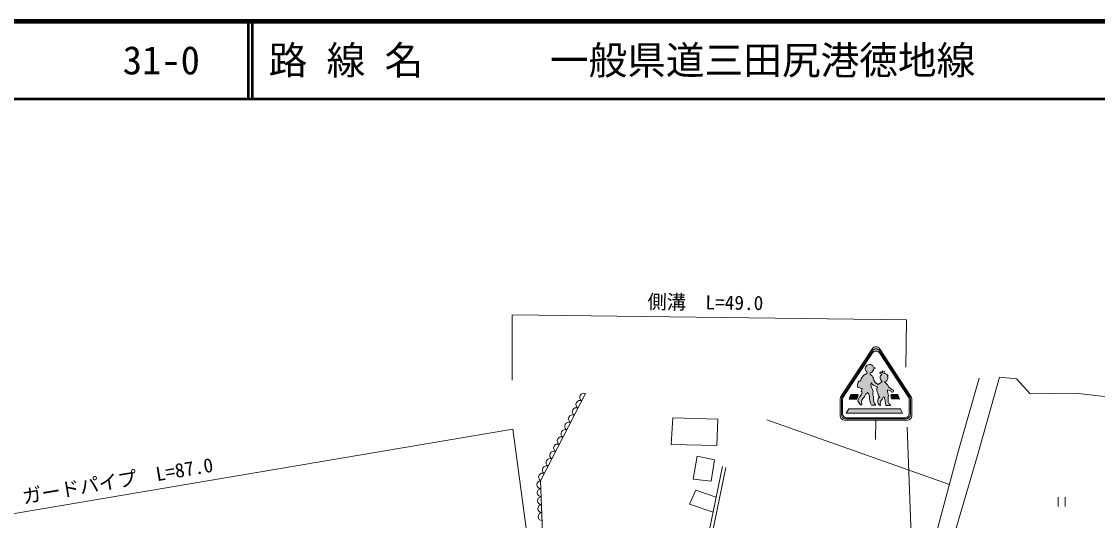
# Model space of a CAD drawing. Units: millimetres, scale not verified. Extents: x 40000 to 680000, y 20000 to 380000.
# Drawn here: x 148431 to 287538, y 315533 to 380000 of the extents above; entities that cross this region are included whole.
import ezdxf
from ezdxf.enums import TextEntityAlignment as Align

# ---------------------------------------------------------------- set-up
doc = ezdxf.new("R2010")
doc.units = ezdxf.units.MM
doc.header["$LTSCALE"] = 1000
for name, color, linetype, lineweight in [('M-BGD', 7, 'Continuous', 13), ('M-BGD-EXST', 7, 'Continuous', 13), ('M-STR-HTXT', 7, 'Continuous', 13), ('M-STR-STRC', 7, 'Continuous', 13), ('M-TTL', 2, 'Continuous', 140), ('M-TTL-LINE', 7, 'Continuous', 50)]:
    doc.layers.add(name, color=color, linetype=linetype, lineweight=lineweight)
doc.layers.add('M-TTL-TXT', color=7, linetype='Continuous')
doc.styles.add('ＭＳ ゴシック', font='')
doc.styles.get('ＭＳ ゴシック').set_extended_font_data('MS Gothic')

msp = doc.modelspace()

# ---------------------------------------------------------------- hatches: boundary and pattern name
at = {"layer": 'M-STR-STRC'}
for points in [[(262822, 328662, 0.41421), (263361, 329201), (263361, 331220, 0.14691), (263272, 331517), (259345, 337466, 0.53811), (258445, 337466), (254518, 331517, 0.14691), (254429, 331220), (254429, 329201, 0.41421), (254968, 328662), (258895, 328662), (258895, 328816), (255122, 328816, -0.41421), (254583, 329355), (254583, 331174, -0.14691), (254672, 331471), (258445, 337187, -0.53811), (259345, 337187), (263118, 331471, -0.14691), (263207, 331174), (263207, 329355, -0.41421), (262668, 328816), (258895, 328816), (258895, 328662)], [(257788, 332093), (257816, 331976), (257925, 331966, -0.19719), (258048, 331414, 0.08123), (258303, 330446), (258895, 330433, -0.28158), (258586, 331374), (258559, 331603, -0.18133), (258519, 332194), (258250, 332974), (258263, 333323, 0.22757), (259097, 332813, 0.23561), (259137, 331966), (259150, 331912), (259231, 331858, 0.49624), (259406, 331495, 0.51628), (259428, 330368), (259498, 330372, -0.30421), (259688, 331186), (259823, 331455), (259984, 331468), (259984, 331361), (260065, 331253), (260078, 330944), (260159, 330446), (260199, 330406), (260711, 330396, 0.6976), (260742, 330491, -0.1287), (260468, 330796), (260495, 331589), (260562, 331643, -0.07133), (260387, 332409), (260804, 332248, 0.66979), (261130, 332153, 0.66979), (260965, 332450), (260549, 332759), (260374, 333068), (260011, 333458, 0.49906), (260387, 334117), (260481, 334157, 0.33382), (259917, 334520), (260051, 334762), (259742, 334856), (259742, 334547), (259554, 334735), (259352, 334560), (259661, 334412, 0.52633), (259715, 333498), (259675, 333444), (259164, 333095, -0.22229), (258559, 333902, 0.1858), (258156, 334426, -0.73857), (258330, 334641, 0.2067), (258586, 335112), (258855, 335206), (258572, 335354, 0.49154), (257739, 335587, 0.49154), (257725, 334722, -0.65114), (257497, 334439, 0.20061), (256892, 333552, 0.62334), (256596, 333350, 0.09063), (256515, 332813, 0.10536), (257067, 332584), (257120, 332557), (257053, 332396), (256972, 332234), (257127, 332091, -0.1497), (256811, 331535), (256556, 331024), (256556, 330984), (256892, 330487, 0.70704), (257080, 330567, -0.36631), (257376, 331468), (257645, 331939, 0.40932)], [(256381, 331226, 0.10187), (256583, 331724, 0.36992), (256502, 331804), (255668, 331804, 0.05957), (255426, 331226)], [(261947, 331226), (261745, 331791), (260858, 331804), (260804, 331737), (260925, 331293), (260965, 331240)], [(262337, 329398), (262068, 329935), (262028, 329962), (255386, 329949), (255036, 329411)]]:
    msp.add_hatch(color=256, dxfattribs=at).paths.add_polyline_path(points)

# ---------------------------------------------------------------- linework, layer by layer
at = {"layer": 'M-BGD'}
msp.add_line((268403, 320188), (244795, 328527), dxfattribs=at)
for points in [[(262495, 304463), (264190, 304511), (269583, 324576), (272245, 333941)], [(267077, 304577), (267671, 307963), (268414, 311616), (272008, 323942), (274854, 334061), (277072, 333817), (278837, 331912), (284690, 331999), (291049, 331231), (295533, 332249), (304295, 332249), (313384, 331120), (313592, 327794)], [(221342, 331936), (215548, 320673), (216070, 306284)], [(235886, 303495), (236733, 311225), (239050, 322522)], [(239490, 322375), (237207, 311313), (236397, 303525)], [(237837, 316608), (234789, 317637), (235593, 319454), (238236, 318555)]]:
    msp.add_lwpolyline(points, dxfattribs=at)
for points in [[(232442, 325360), (232617, 328802), (238435, 328610), (238330, 325238)], [(235261, 320869), (235768, 323822), (238004, 323385), (237585, 320590)]]:
    msp.add_lwpolyline(points, close=True, dxfattribs=at)
for centre, radius, start, end in [((221126, 331453), 528, 65.87043, 239.68462), ((220160, 329576), 528, 65.87043, 239.68462), ((220643, 330515), 528, 65.87043, 239.68462), ((219677, 328638), 528, 65.87043, 239.68462), ((218711, 326761), 528, 65.87043, 239.68462), ((219194, 327699), 528, 65.87043, 239.68462), ((218229, 325822), 528, 65.87043, 239.68462), ((217263, 323945), 528, 65.87043, 239.68462), ((217746, 324883), 528, 65.87043, 239.68462), ((216780, 323006), 528, 65.87043, 239.68462), ((215814, 321129), 528, 65.87043, 239.68462), ((216297, 322068), 528, 65.87043, 239.68462), ((215581, 320159), 514, 93.68937, 270.47188), ((215618, 319132), 514, 93.68937, 270.47188), ((215655, 318104), 514, 93.68937, 270.47188), ((215693, 317076), 514, 93.68937, 270.47188), ((215730, 316048), 514, 93.68937, 270.47188)]:
    msp.add_arc(centre, radius, start, end, dxfattribs=at)
at = {"layer": 'M-BGD-EXST'}
for p, q in [((282455, 318529), (282455, 317329)), ((283355, 317329), (283355, 318529))]:
    msp.add_line(p, q, dxfattribs=at)
at = {"layer": 'M-STR-HTXT'}
msp.add_line((263813, 304500), (262952, 327569), dxfattribs=at)
for points in [[(211862, 333654), (211862, 342089), (262833, 341466), (262763, 335334)], [(130788, 288124), (125587, 312732), (211956, 327313), (215384, 301696)]]:
    msp.add_lwpolyline(points, dxfattribs=at)
at = {"layer": 'M-STR-STRC'}
for p, q in [((254364, 331564), (258445, 337746)), ((254518, 331517), (258445, 337466)), ((254672, 331471), (258445, 337187)), ((259345, 337746), (263426, 331564)), ((259345, 337466), (263272, 331517)), ((259345, 337187), (263118, 331471)), ((260387, 334117), (260481, 334157)), ((254275, 329047), (254275, 331267)), ((254429, 329201), (254429, 331220)), ((254583, 329355), (254583, 331174)), ((256381, 331226), (255426, 331226)), ((255668, 331804), (256502, 331804)), ((256972, 332234), (257127, 332091)), ((257376, 331468), (257645, 331939)), ((257788, 332093), (257816, 331976)), ((257816, 331976), (257925, 331966)), ((258586, 331374), (258559, 331603)), ((260387, 332409), (260804, 332248)), ((263207, 331174), (263207, 329355)), ((263361, 331220), (263361, 329201)), ((263515, 331267), (263515, 329047)), ((258303, 330446), (258895, 330433)), ((259498, 330372), (259428, 330368)), ((262976, 328508), (254814, 328508)), ((262822, 328662), (254968, 328662)), ((262668, 328816), (255122, 328816)), ((258895, 328508), (258849, 326001))]:
    msp.add_line(p, q, dxfattribs=at)
for points in [[(258586, 335112), (258855, 335206), (258572, 335354)], [(259917, 334520), (260051, 334762), (259742, 334856), (259742, 334547), (259554, 334735), (259352, 334560), (259661, 334412)], [(257067, 332584), (257120, 332557), (257053, 332396), (256972, 332234)], [(258519, 332194), (258250, 332974), (258263, 333323)], [(259715, 333498), (259675, 333444), (259164, 333095)], [(260965, 332450), (260549, 332759), (260374, 333068), (260011, 333458)], [(256811, 331535), (256556, 331024), (256556, 330984), (256892, 330487)], [(259137, 331966), (259150, 331912), (259231, 331858)], [(259688, 331186), (259823, 331455), (259984, 331468), (259984, 331361), (260065, 331253), (260078, 330944), (260159, 330446), (260199, 330406), (260711, 330396)], [(260468, 330796), (260495, 331589), (260562, 331643)]]:
    msp.add_lwpolyline(points, dxfattribs=at)
for points in [[(260965, 331240), (260925, 331293), (260804, 331737), (260858, 331804), (261745, 331791), (261947, 331226)], [(255386, 329949), (255036, 329411), (262337, 329398), (262068, 329935), (262028, 329962)]]:
    msp.add_lwpolyline(points, close=True, dxfattribs=at)
for centre, radius, start, end in [((258895, 337449), 539, 33.43015, 146.56985), ((258895, 337169), 539, 33.43015, 146.56985), ((258895, 336890), 539, 33.43015, 146.56985), ((258066, 335149), 546, 22.01947, 231.42875), ((258256, 333272), 1392, 123.0266, 168.39965), ((257549, 334631), 199, 254.86918, 27.14883), ((258276, 334507), 145, 68.00887, 213.80341), ((257676, 333640), 921, 16.51759, 58.6196), ((257913, 335172), 675, 308.14747, 354.86125), ((259724, 334145), 1190, 191.80532, 241.93448), ((260002, 333974), 556, 127.84786, 238.88507), ((259958, 333963), 559, 20.34463, 94.18492), ((259951, 333929), 475, 277.21146, 23.29878), ((258027, 332861), 1512, 161.11174, 181.82673), ((257327, 333992), 1432, 235.45073, 259.50813), ((256793, 333379), 199, 60.41268, 188.16108), ((259212, 333936), 1130, 212.85473, 264.13674), ((259966, 332429), 950, 156.21046, 209.24216), ((254814, 331267), 539, 146.56985, 180), ((254968, 331220), 539, 146.56985, 180), ((255122, 331174), 539, 146.56985, 180), ((257965, 330503), 2640, 150.46737, 164.1038), ((255274, 331965), 1331, 326.29847, 349.56573), ((256495, 331717), 87.6, 4.39871, 85.60129), ((256062, 332330), 1092, 313.33173, 347.38669), ((257760, 330843), 734, 121.58562, 202.05834), ((257638, 332089), 150, 272.63332, 1.67469), ((257314, 331541), 745, 350.24472, 34.86507), ((261135, 331711), 3102, 185.49486, 204.07059), ((259327, 331952), 844, 163.34445, 204.45654), ((259510, 331156), 949, 166.73698, 229.64111), ((259817, 330940), 691, 126.53683, 235.76294), ((259456, 331743), 253, 152.92515, 258.49476), ((260200, 330637), 750, 132.98224, 200.66379), ((263147, 332636), 2769, 184.68803, 201.00738), ((260986, 332267), 183, 186.08498, 96.59541), ((262668, 331174), 539, 0, 33.43015), ((262822, 331220), 539, 0, 33.43015), ((262976, 331267), 539, 0, 33.43015), ((256972, 330560), 109, 222.67517, 3.72202), ((261188, 331167), 810, 207.26255, 236.59655), ((260709, 330449), 53, 272.03491, 51.63318), ((254814, 329047), 539, 180, 270), ((254968, 329201), 539, 180, 270), ((255122, 329355), 539, 180, 270), ((262668, 329355), 539, 270, 0), ((262822, 329201), 539, 270, 0), ((262976, 329047), 539, 270, 0)]:
    msp.add_arc(centre, radius, start, end, dxfattribs=at)
at = {"layer": 'M-TTL'}
msp.add_line((680000, 380000), (40000, 380000), dxfattribs=at)
at = {"layer": 'M-TTL-LINE'}
for p, q in [((177750, 380000), (177750, 370000)), ((178250, 380000), (178250, 370000)), ((40000, 370000), (680000, 370000))]:
    msp.add_line(p, q, dxfattribs=at)

# ---------------------------------------------------------------- texts
at = {"layer": 'M-STR-HTXT', "style": 'ＭＳ ゴシック'}
for s, rotation, p in [('側溝\u3000L=49.0', 359.301, (236826, 342255)), ('ガードパイプ\u3000L=87.0', 9.582, (161106, 319225))]:
    msp.add_text(s, height=1833, rotation=rotation, dxfattribs=at).set_placement(p, align=Align.BOTTOM_CENTER)
at = {"layer": 'M-TTL-TXT', "style": 'ＭＳ ゴシック'}
for s, p in [('路 線 名', (180380, 375000)), ('一般県道三田尻港徳地線', (216734, 375000)), ('31-0', (161521, 375000))]:
    msp.add_text(s, height=3666, dxfattribs=at).set_placement(p, align=Align.MIDDLE_LEFT)

doc.saveas('drawing.dxf')
